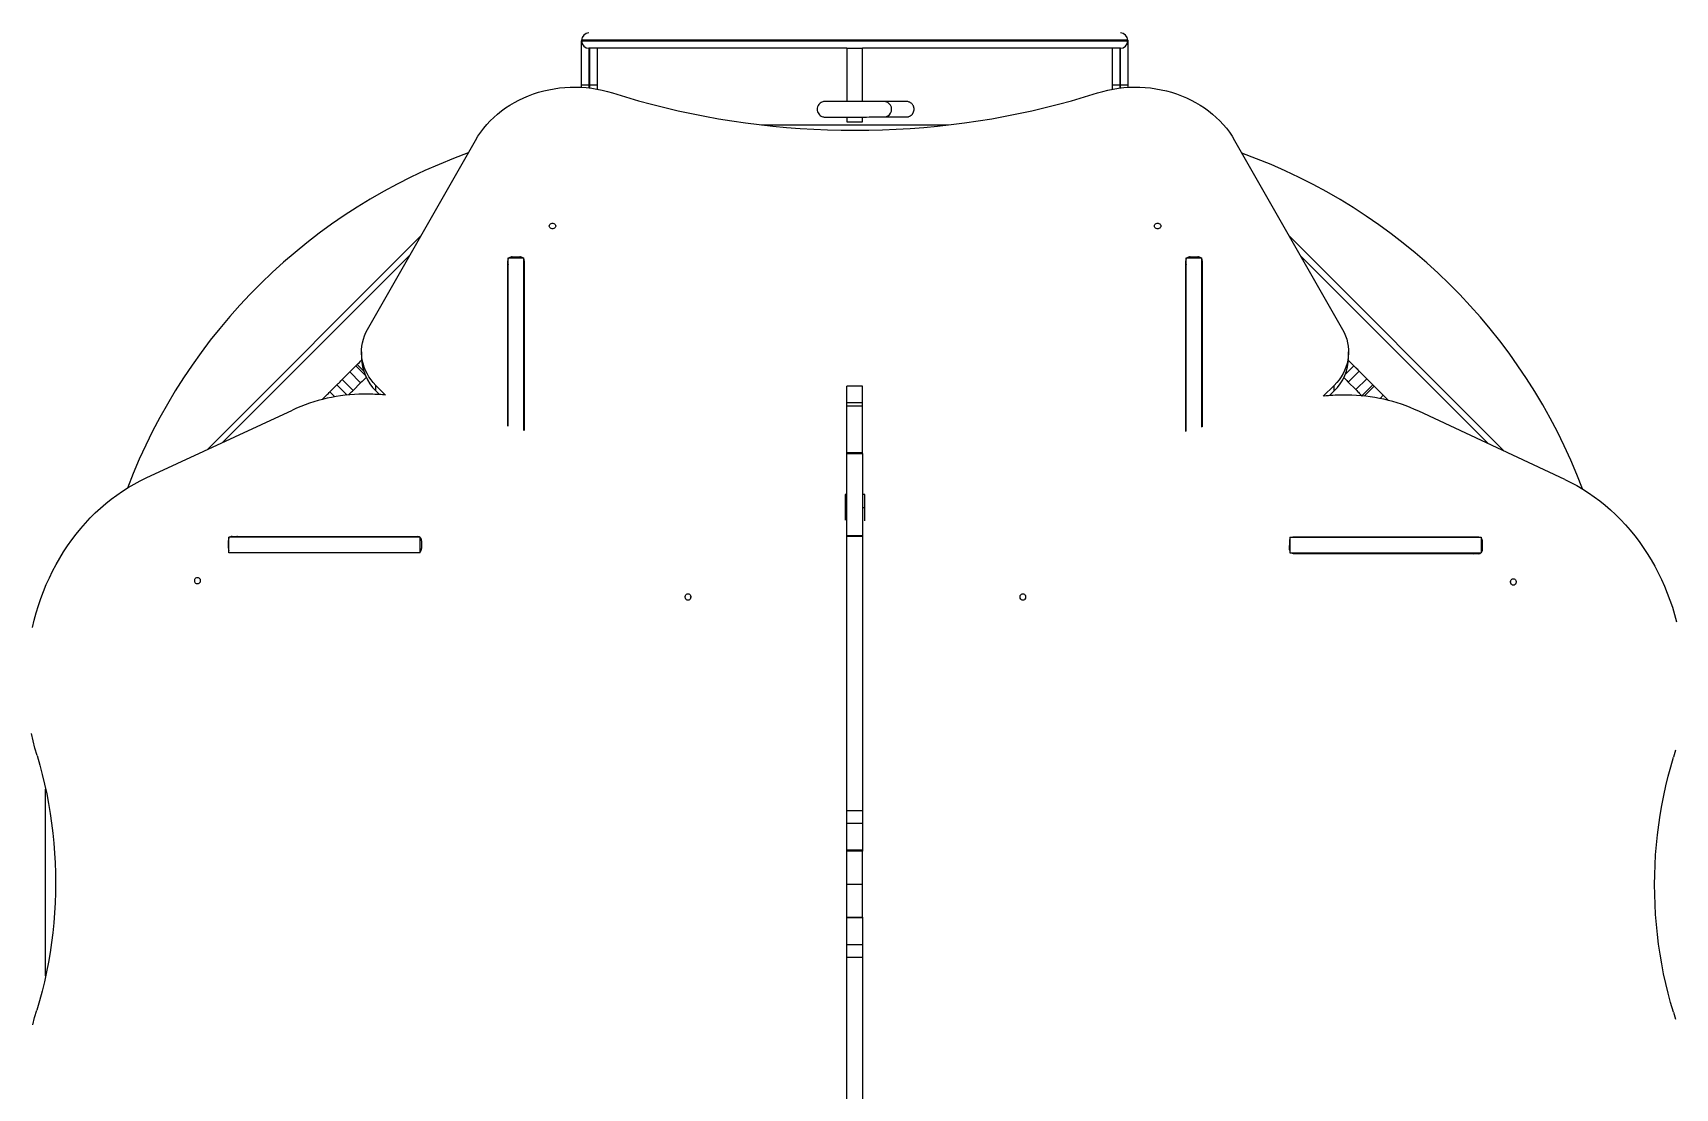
# Model space of a CAD drawing. Header units: millimetres. Extents: x -9608 to 9087, y -7864 to 6934.
# Drawn here: x -3620 to -1389, y 3698 to 5131 of the extents above; entities that cross this region are included whole.
import ezdxf

# ---------------------------------------------------------------- set-up
doc = ezdxf.new("R2010")
doc.units = ezdxf.units.MM
for name, color, linetype in [('DIKOM_ОБЪЕКТ', 7, 'Continuous'), ('DIKOM_РАЗМЕР_ЗОНА', 7, 'Continuous'), ('DIKOM_РАЗМЕР_ОБЪЕКТА', 7, 'Continuous')]:
    doc.layers.add(name, color=color, linetype=linetype)
doc.styles.add('style1', font='arial.ttf', dxfattribs={"width": 0.8})
doc.dimstyles.new('1-50', dxfattribs={"dimtxt": 300, "dimasz": 200, "dimexe": 100, "dimexo": 0, "dimgap": 100, "dimtad": 1, "dimtxsty": 'style1', "dimcen": 200, "dimclrd": 7, "dimclre": 7, "dimclrt": 7, "dimadec": 1, "dimazin": 2, "dimtfac": 1, "dimtmove": 0, "dimatfit": 2, "dimfxl": 0, "dimlwd": 25, "dimlwe": 18, "dimarcsym": 0})

# ---------------------------------------------------------------- blocks, each defined once
blk = doc.blocks.new('*D17')
at = {"layer": 'Defpoints', "color": 0, "transparency": 16777216}
for p in [(779.9, 5437.6), (-8598.7, -4942), (837.1, -4942)]:
    blk.add_point(p, dxfattribs=at)
at = {"layer": 'DIKOM_РАЗМЕР_ОБЪЕКТА', "color": 7, "lineweight": 18, "transparency": 16777216}
for p, q in [((779.9, 5437.6), (-8698.7, 5437.6)), ((837.1, -4942), (-8698.7, -4942))]:
    blk.add_line(p, q, dxfattribs=at)
at = {"layer": 'DIKOM_РАЗМЕР_ОБЪЕКТА', "color": 7, "lineweight": 25, "transparency": 16777216}
blk.add_line((-8598.7, 5237.6), (-8598.7, -4742), dxfattribs=at)
at = {"layer": 'DIKOM_РАЗМЕР_ОБЪЕКТА', "color": 7, "transparency": 16777216}
for points in [[(-8632.1, 5237.6), (-8565.4, 5237.6), (-8598.7, 5437.6)], [(-8632.1, -4742), (-8565.4, -4742), (-8598.7, -4942)]]:
    blk.add_solid(points, dxfattribs=at)
at = {"layer": 'DIKOM_РАЗМЕР_ОБЪЕКТА', "color": 7, "transparency": 16777216, "insert": (-8851.9, -261.4), "char_height": 300, "attachment_point": 5, "rotation": 90, "style": 'style1'}
blk.add_mtext('10400', dxfattribs=at)
blk = doc.blocks.new('*D18')
at = {"layer": 'Defpoints', "color": 0, "transparency": 16777216}
for p in [(-1043.2, 6929.6), (-9158.1, -6445.8), (-215.1, -6445.8)]:
    blk.add_point(p, dxfattribs=at)
at = {"layer": 'DIKOM_РАЗМЕР_ЗОНА', "color": 7, "lineweight": 18, "transparency": 16777216}
for p, q in [((-1043.2, 6929.6), (-9258.1, 6929.6)), ((-215.1, -6445.8), (-9258.1, -6445.8))]:
    blk.add_line(p, q, dxfattribs=at)
at = {"layer": 'DIKOM_РАЗМЕР_ЗОНА', "color": 7, "lineweight": 25, "transparency": 16777216}
blk.add_line((-9158.1, 6729.6), (-9158.1, -6245.8), dxfattribs=at)
at = {"layer": 'DIKOM_РАЗМЕР_ЗОНА', "color": 7, "transparency": 16777216}
for points in [[(-9191.5, 6729.6), (-9124.8, 6729.6), (-9158.1, 6929.6)], [(-9191.5, -6245.8), (-9124.8, -6245.8), (-9158.1, -6445.8)]]:
    blk.add_solid(points, dxfattribs=at)
at = {"layer": 'DIKOM_РАЗМЕР_ЗОНА', "color": 7, "transparency": 16777216, "insert": (-9411.4, -257.2), "char_height": 300, "attachment_point": 5, "rotation": 90, "style": 'style1'}
blk.add_mtext('13400', dxfattribs=at)

msp = doc.modelspace()

# ---------------------------------------------------------------- linework, layer by layer
at = {"layer": 'DIKOM_ОБЪЕКТ', "color": 7, "linetype": 'Continuous', "lineweight": 15}
for p, q in [((-2132.352, 5121.494), (-2874.356, 5121.494)), ((-2874.356, 5121.494), (-2874.356, 5120.494)), ((-2874.356, 5060.494), (-2874.356, 5120.494)), ((-2874.356, 5120.494), (-2132.352, 5120.494)), ((-2864.346, 5110.494), (-2864.346, 5060.494)), ((-2513.852, 5110.494), (-2864.346, 5110.494)), ((-2863.355, 5060.494), (-2863.355, 5110.494)), ((-2853.345, 5110.494), (-2853.345, 5060.494)), ((-2513.852, 5110.494), (-2513.852, 5038.258)), ((-2513.852, 5110.494), (-2492.856, 5110.494)), ((-2492.856, 5038.278), (-2492.856, 5110.494)), ((-2142.346, 5110.494), (-2492.856, 5110.494)), ((-2153.348, 5060.494), (-2153.348, 5110.494)), ((-2143.353, 5110.494), (-2143.353, 5060.494)), ((-2142.346, 5060.494), (-2142.346, 5110.494)), ((-2132.352, 5121.494), (-2132.352, 5120.494)), ((-2132.352, 5120.494), (-2132.352, 5060.494)), ((-2864.346, 5060.494), (-2874.356, 5060.494)), ((-2874.356, 5057.522), (-2874.356, 5060.494)), ((-2863.355, 5060.494), (-2864.346, 5060.494)), ((-2864.346, 5060.494), (-2864.346, 5056.669)), ((-2853.345, 5060.494), (-2863.355, 5060.494)), ((-2863.355, 5056.552), (-2863.355, 5060.494)), ((-2853.345, 5060.494), (-2853.345, 5055.046)), ((-2143.353, 5060.494), (-2153.348, 5060.494)), ((-2153.348, 5054.874), (-2153.348, 5060.494)), ((-2142.346, 5060.494), (-2143.353, 5060.494)), ((-2143.353, 5060.494), (-2143.353, 5056.436)), ((-2132.352, 5060.494), (-2142.346, 5060.494)), ((-2142.346, 5056.559), (-2142.346, 5060.494)), ((-2132.352, 5060.494), (-2132.352, 5057.467)), ((-2629.895, 5006.494), (-2375.867, 5006.494)), ((-2513.852, 5017.165), (-2513.852, 5010.494)), ((-2513.852, 5010.494), (-2492.856, 5010.494)), ((-2492.856, 5010.494), (-2492.856, 5017.185)), ((-3165.051, 4728.708), (-3018.506, 4985.456)), ((-1987.256, 4985.456), (-1840.71, 4728.708)), ((-3092.252, 4856.244), (-3383.237, 4565.267)), ((-1621.152, 4563.418), (-1912.885, 4855.156)), ((-3107.312, 4829.883), (-3362.134, 4575.047)), ((-2974.576, 4597.413), (-2974.576, 4821.916)), ((-2973.889, 4825.813), (-2952.878, 4825.813)), ((-2973.889, 4597.221), (-2973.889, 4825.813)), ((-2968.579, 4827.112), (-2958.188, 4827.112)), ((-2968.579, 4825.813), (-2968.579, 4827.112)), ((-2958.188, 4825.813), (-2958.188, 4827.112)), ((-2952.878, 4591.481), (-2952.878, 4825.813)), ((-2952.176, 4821.916), (-2952.176, 4591.29)), ((-2053.586, 4590.137), (-2053.586, 4821.916)), ((-2052.884, 4825.813), (-2031.888, 4825.813)), ((-2052.884, 4590.327), (-2052.884, 4825.813)), ((-2047.589, 4827.112), (-2037.183, 4827.112)), ((-2047.589, 4825.813), (-2047.589, 4827.112)), ((-2037.183, 4825.813), (-2037.183, 4827.112)), ((-2031.888, 4596.01), (-2031.888, 4825.813)), ((-2031.186, 4821.916), (-2031.186, 4596.199)), ((-1642.361, 4573.315), (-1897.839, 4828.795)), ((-3173.337, 4698.006), (-3173.337, 4690.506)), ((-1832.562, 4686.517), (-1825.192, 4679.157)), ((-1832.425, 4690.506), (-1832.425, 4698.006)), ((-3199.628, 4660.569), (-3189.343, 4670.85)), ((-3189.343, 4670.85), (-3174.496, 4656.001)), ((-3181.058, 4679.136), (-3179.395, 4680.802)), ((-3181.058, 4679.136), (-3168.362, 4666.439)), ((-3179.395, 4680.802), (-3170.361, 4671.772)), ((-1825.192, 4679.157), (-1837.033, 4667.313)), ((-1818.036, 4672.003), (-1832.898, 4657.153)), ((-1818.036, 4672.003), (-1807.767, 4661.721)), ((-3216.168, 4644.024), (-3206.784, 4653.415)), ((-3216.168, 4644.024), (-3209.393, 4637.242)), ((-3206.784, 4653.415), (-3192.868, 4639.508)), ((-3199.628, 4660.569), (-3184.781, 4645.72)), ((-3184.781, 4645.72), (-3174.496, 4656.001)), ((-3162.991, 4640.622), (-3170.499, 4640.622)), ((-3140.576, 4639.413), (-3153.821, 4652.65)), ((-3153.821, 4645.15), (-3153.821, 4652.65)), ((-3148.846, 4640.177), (-3153.821, 4645.15)), ((-2492.886, 4651.732), (-2513.882, 4651.732)), ((-2513.882, 4629.501), (-2513.882, 4651.732)), ((-2492.886, 4629.501), (-2492.886, 4651.732)), ((-1851.956, 4652.65), (-1866.742, 4637.863)), ((-1851.956, 4645.15), (-1858.395, 4638.707)), ((-1851.956, 4645.15), (-1851.956, 4652.65)), ((-1832.898, 4657.153), (-1822.614, 4646.872)), ((-1807.767, 4661.721), (-1822.614, 4646.872)), ((-1799.481, 4653.435), (-1814.328, 4638.586)), ((-1797.803, 4651.77), (-1811.429, 4638.151)), ((-1799.481, 4653.435), (-1797.803, 4651.77)), ((-3465.68, 4527.045), (-3267.3, 4619.019)), ((-3226.666, 4633.526), (-3226.3, 4633.895)), ((-3226.3, 4633.895), (-3226.086, 4633.676)), ((-2513.882, 4629.501), (-2492.886, 4629.501)), ((-2513.882, 4624.842), (-2513.882, 4629.501)), ((-2513.882, 4624.842), (-2492.886, 4624.842)), ((-2513.882, 4561.681), (-2513.882, 4624.842)), ((-2492.886, 4624.842), (-2492.886, 4629.501)), ((-2492.886, 4561.681), (-2492.886, 4624.842)), ((-1834.317, 4639.318), (-1841.824, 4639.318)), ((-1814.328, 4638.586), (-1814.145, 4638.413)), ((-1785.306, 4639.273), (-1789.716, 4634.865)), ((-1785.306, 4639.273), (-1778.302, 4632.262)), ((-1538.831, 4525.005), (-1736.981, 4617.465)), ((-2513.882, 4561.681), (-2492.886, 4561.681)), ((-2513.882, 4560.212), (-2513.882, 4561.681)), ((-2513.882, 4560.212), (-2492.886, 4560.212)), ((-2513.882, 4448.103), (-2513.882, 4560.212)), ((-2492.886, 4560.212), (-2492.886, 4561.681)), ((-2492.886, 4560.212), (-2492.886, 4448.103)), ((-2513.882, 4504.26), (-2516.385, 4504.26)), ((-2516.385, 4504.26), (-2516.385, 4486.26)), ((-2516.385, 4486.26), (-2516.385, 4469.708)), ((-2513.882, 4486.26), (-2516.385, 4486.26)), ((-2489.377, 4504.26), (-2492.383, 4504.26)), ((-2492.383, 4486.26), (-2492.383, 4504.26)), ((-2489.377, 4486.26), (-2492.383, 4486.26)), ((-2492.383, 4463.577), (-2492.383, 4486.26)), ((-2489.377, 4486.26), (-2489.377, 4504.26)), ((-2489.377, 4468.708), (-2489.377, 4486.26)), ((-3354.153, 4431.627), (-3354.138, 4442.027)), ((-3353.436, 4442.027), (-3354.138, 4442.027)), ((-3353.436, 4425.26), (-3353.436, 4446.26)), ((-3093.625, 4446.26), (-3353.436, 4446.26)), ((-3348.935, 4448.018), (-3096.921, 4447.587)), ((-3093.625, 4425.26), (-3093.625, 4446.26)), ((-3091.733, 4441.578), (-3091.748, 4431.178)), ((-2492.886, 4448.103), (-2513.882, 4448.103)), ((-2513.882, 4448.103), (-2513.882, 4447.659)), ((-2513.882, 4447.659), (-2492.886, 4447.659)), ((-2513.882, 4074.79), (-2513.882, 4447.659)), ((-2492.886, 4447.659), (-2492.886, 4448.103)), ((-2492.886, 4447.659), (-2492.886, 4074.79)), ((-1912.885, 4440.651), (-1912.9, 4430.251)), ((-1912.137, 4446.26), (-1912.137, 4425.26)), ((-1912.137, 4446.26), (-1652.325, 4446.26)), ((-1663.174, 4446.431), (-1907.925, 4446.64)), ((-1655.667, 4446.431), (-1907.681, 4446.647)), ((-1663.174, 4446.431), (-1655.667, 4446.431)), ((-1652.325, 4446.26), (-1652.325, 4425.26)), ((-1652.325, 4440.427), (-1650.479, 4440.427)), ((-1650.494, 4430.027), (-1650.479, 4440.427)), ((-3353.436, 4431.627), (-3354.153, 4431.627)), ((-3093.625, 4425.26), (-3353.436, 4425.26)), ((-3096.875, 4425.187), (-3139.523, 4425.26)), ((-3096.6, 4425.199), (-3132.031, 4425.26)), ((-3096.127, 4425.26), (-3096.875, 4425.187)), ((-1912.137, 4425.26), (-1652.325, 4425.26)), ((-1907.773, 4424.247), (-1655.682, 4424.031)), ((-1652.325, 4430.027), (-1650.494, 4430.027)), ((-3602.414, 3850.598), (-3602.414, 4104.405)), ((-2492.886, 4074.79), (-2513.882, 4074.79)), ((-2513.882, 4057.7), (-2513.882, 4074.79)), ((-2492.886, 4074.79), (-2492.886, 4057.7)), ((-2492.886, 4057.7), (-2513.882, 4057.7)), ((-2513.882, 4021.216), (-2513.882, 4057.7)), ((-2492.886, 4057.7), (-2492.886, 4021.216)), ((-2492.886, 4021.216), (-2513.882, 4021.216)), ((-2513.882, 4020.055), (-2513.882, 4021.216)), ((-2492.886, 4020.055), (-2513.882, 4020.055)), ((-2513.882, 3975.26), (-2513.882, 4020.055)), ((-2492.886, 4021.216), (-2492.886, 4020.055)), ((-2492.886, 3975.26), (-2492.886, 4020.055)), ((-2513.882, 3975.26), (-2492.886, 3975.26)), ((-2513.882, 3930.465), (-2513.882, 3975.26)), ((-2492.886, 3930.465), (-2492.886, 3975.26)), ((-2513.882, 3930.465), (-2492.886, 3930.465)), ((-2513.882, 3929.304), (-2513.882, 3930.465)), ((-2492.886, 3929.304), (-2513.882, 3929.304)), ((-2513.882, 3892.82), (-2513.882, 3929.304)), ((-2492.886, 3930.465), (-2492.886, 3929.304)), ((-2492.886, 3929.304), (-2492.886, 3892.82)), ((-2492.886, 3892.82), (-2513.882, 3892.82)), ((-2513.882, 3875.73), (-2513.882, 3892.82)), ((-2492.886, 3892.82), (-2492.886, 3875.73)), ((-2492.886, 3875.73), (-2513.882, 3875.73)), ((-2513.882, 3502.861), (-2513.882, 3875.73)), ((-2492.886, 3875.73), (-2492.886, 3502.861))]:
    msp.add_line(p, q, dxfattribs=at)
at = {"layer": 'DIKOM_ОБЪЕКТ', "color": 7, "linetype": 'Continuous', "lineweight": 15, "flags": 128}
for points in [[(-3018.506, 4985.456), (-3015.103, 4991.065), (-3011.395, 4996.524), (-3007.367, 5001.82), (-3003.064, 5006.94), (-2998.471, 5011.872), (-2993.604, 5016.604), (-2988.477, 5021.125), (-2983.106, 5025.424), (-2977.506, 5029.492), (-2971.661, 5033.317), (-2965.634, 5036.892), (-2959.393, 5040.208), (-2952.985, 5043.256), (-2946.408, 5046.03), (-2939.679, 5048.523), (-2932.828, 5050.729), (-2925.855, 5052.643), (-2918.774, 5054.261), (-2911.618, 5055.577), (-2904.401, 5056.59), (-2897.122, 5057.297), (-2889.829, 5057.696), (-2882.504, 5057.786), (-2875.195, 5057.567), (-2867.917, 5057.04), (-2860.654, 5056.205), (-2853.467, 5055.066), (-2846.341, 5053.624), (-2839.307, 5051.882), (-2832.379, 5049.846)], [(-2832.379, 5049.846), (-2814.771, 5044.421), (-2797.04, 5039.295), (-2779.202, 5034.47), (-2761.258, 5029.948), (-2743.222, 5025.729), (-2725.095, 5021.817), (-2706.876, 5018.212), (-2688.58, 5014.916), (-2670.209, 5011.93), (-2651.776, 5009.256), (-2633.298, 5006.893), (-2614.758, 5004.844), (-2596.173, 5003.109), (-2577.557, 5001.688), (-2558.911, 5000.583), (-2540.25, 4999.793), (-2521.573, 4999.319), (-2502.881, 4999.161), (-2484.189, 4999.319), (-2465.512, 4999.793), (-2446.851, 5000.583), (-2428.204, 5001.688), (-2409.589, 5003.109), (-2391.019, 5004.844), (-2372.479, 5006.893), (-2353.986, 5009.256), (-2335.553, 5011.93), (-2317.197, 5014.916), (-2298.886, 5018.212), (-2280.682, 5021.817), (-2262.54, 5025.729), (-2244.504, 5029.948), (-2226.559, 5034.47), (-2208.722, 5039.295), (-2190.991, 5044.421), (-2173.383, 5049.846)], [(-2173.383, 5049.846), (-2166.455, 5051.882), (-2159.421, 5053.624), (-2152.31, 5055.066), (-2145.108, 5056.205), (-2137.86, 5057.04), (-2130.566, 5057.567), (-2123.257, 5057.786), (-2115.933, 5057.696), (-2108.64, 5057.297), (-2101.361, 5056.59), (-2094.144, 5055.577), (-2086.987, 5054.261), (-2079.923, 5052.643), (-2072.949, 5050.729), (-2066.083, 5048.523), (-2059.354, 5046.03), (-2052.777, 5043.256), (-2046.368, 5040.208), (-2040.143, 5036.892), (-2034.1, 5033.317), (-2028.272, 5029.492), (-2022.656, 5025.424), (-2017.285, 5021.125), (-2012.158, 5016.604), (-2007.291, 5011.872), (-2002.698, 5006.94), (-1998.395, 5001.82), (-1994.382, 4996.524), (-1990.659, 4991.065), (-1987.256, 4985.456)], [(-2463.773, 5038.306), (-2463.956, 5038.306), (-2464.49, 5038.306), (-2465.39, 5038.305), (-2466.626, 5038.304), (-2468.213, 5038.302), (-2470.12, 5038.3), (-2472.333, 5038.298), (-2474.82, 5038.296), (-2477.567, 5038.293), (-2480.573, 5038.29), (-2483.762, 5038.287), (-2487.149, 5038.284), (-2490.689, 5038.28), (-2494.336, 5038.277), (-2498.074, 5038.273), (-2501.859, 5038.27), (-2505.673, 5038.266), (-2509.457, 5038.262), (-2513.196, 5038.259), (-2516.858, 5038.255), (-2520.383, 5038.252), (-2523.77, 5038.248), (-2526.975, 5038.245), (-2529.965, 5038.242), (-2532.712, 5038.24), (-2535.214, 5038.237), (-2537.412, 5038.235), (-2539.319, 5038.233), (-2540.906, 5038.232), (-2542.142, 5038.231), (-2543.042, 5038.23), (-2543.591, 5038.229), (-2543.774, 5038.229)], [(-2543.744, 5017.136), (-2543.561, 5017.136), (-2543.027, 5017.136), (-2542.126, 5017.137), (-2540.875, 5017.138), (-2539.304, 5017.14), (-2537.396, 5017.142), (-2535.184, 5017.144), (-2532.697, 5017.146), (-2529.935, 5017.149), (-2526.944, 5017.152), (-2523.755, 5017.155), (-2520.367, 5017.158), (-2516.827, 5017.162), (-2513.181, 5017.165), (-2509.442, 5017.169), (-2505.658, 5017.172), (-2501.843, 5017.176), (-2498.059, 5017.18), (-2494.321, 5017.183), (-2490.659, 5017.187), (-2487.134, 5017.19), (-2483.746, 5017.194), (-2480.542, 5017.197), (-2477.551, 5017.2), (-2474.805, 5017.202), (-2472.302, 5017.205), (-2470.09, 5017.207), (-2468.198, 5017.209), (-2466.611, 5017.21), (-2465.375, 5017.211), (-2464.475, 5017.212), (-2463.925, 5017.213), (-2463.742, 5017.213)], [(-2909.482, 4869.114), (-2909.665, 4868.041), (-2910.184, 4867.054), (-2911.008, 4866.235), (-2912.061, 4865.648), (-2913.251, 4865.343), (-2914.502, 4865.343), (-2915.707, 4865.648), (-2916.76, 4866.235), (-2917.584, 4867.054), (-2918.103, 4868.041), (-2918.286, 4869.114), (-2918.103, 4870.188), (-2917.584, 4871.174), (-2916.76, 4871.994), (-2915.707, 4872.581), (-2914.502, 4872.886), (-2913.251, 4872.886), (-2912.061, 4872.581), (-2911.008, 4871.994), (-2910.184, 4871.174), (-2909.665, 4870.188), (-2909.482, 4869.114)], [(-2087.476, 4869.114), (-2087.659, 4868.041), (-2088.178, 4867.054), (-2089.001, 4866.235), (-2090.054, 4865.648), (-2091.26, 4865.343), (-2092.511, 4865.343), (-2093.716, 4865.648), (-2094.769, 4866.235), (-2095.578, 4867.054), (-2096.097, 4868.041), (-2096.28, 4869.114), (-2096.097, 4870.188), (-2095.578, 4871.174), (-2094.769, 4871.994), (-2093.716, 4872.581), (-2092.511, 4872.886), (-2091.26, 4872.886), (-2090.054, 4872.581), (-2089.001, 4871.994), (-2088.178, 4871.174), (-2087.659, 4870.188), (-2087.476, 4869.114)], [(-3153.821, 4652.65), (-3157.285, 4656.368), (-3160.443, 4660.284), (-3163.281, 4664.38), (-3165.799, 4668.636), (-3167.966, 4673.031), (-3169.766, 4677.546), (-3171.216, 4682.157), (-3172.299, 4686.844), (-3173.001, 4691.585), (-3173.322, 4696.355), (-3173.261, 4701.134), (-3172.818, 4705.897), (-3172.009, 4710.624), (-3170.819, 4715.29), (-3169.247, 4719.874), (-3167.325, 4724.353), (-3165.051, 4728.708)], [(-1840.71, 4728.708), (-1838.437, 4724.353), (-1836.514, 4719.874), (-1834.958, 4715.29), (-1833.768, 4710.624), (-1832.944, 4705.897), (-1832.501, 4701.134), (-1832.44, 4696.355), (-1832.761, 4691.585), (-1833.463, 4686.844), (-1834.546, 4682.157), (-1835.996, 4677.546), (-1837.796, 4673.031), (-1839.963, 4668.636), (-1842.481, 4664.38), (-1845.319, 4660.284), (-1848.477, 4656.368), (-1851.956, 4652.65)], [(-3189.343, 4670.85), (-3188.153, 4672.037), (-3186.978, 4673.208), (-3185.849, 4674.35), (-3184.75, 4675.448), (-3183.713, 4676.488), (-3182.736, 4677.457), (-3181.851, 4678.344), (-3181.058, 4679.136)], [(-1838.91, 4663.174), (-1838.483, 4662.744), (-1837.628, 4661.888), (-1836.728, 4660.99), (-1835.797, 4660.06), (-1834.836, 4659.105), (-1833.875, 4658.134), (-1832.898, 4657.153)], [(-1825.192, 4679.157), (-1824.445, 4678.403), (-1823.636, 4677.594), (-1822.781, 4676.737), (-1821.881, 4675.84), (-1820.95, 4674.909), (-1819.989, 4673.954), (-1819.028, 4672.983), (-1818.036, 4672.003)], [(-3226.3, 4633.895), (-3224.912, 4635.277), (-3223.538, 4636.651), (-3222.195, 4638.004), (-3220.868, 4639.324), (-3219.601, 4640.598), (-3218.381, 4641.814), (-3217.236, 4642.959), (-3216.168, 4644.024)], [(-3206.784, 4653.415), (-3206.021, 4654.169), (-3205.212, 4654.978), (-3204.358, 4655.835), (-3203.458, 4656.732), (-3202.527, 4657.662), (-3201.581, 4658.617), (-3200.604, 4659.589), (-3199.628, 4660.569)], [(-3190.793, 4639.706), (-3190.366, 4640.129), (-3189.511, 4640.985), (-3188.611, 4641.883), (-3187.68, 4642.813), (-3186.734, 4643.768), (-3185.757, 4644.74), (-3184.781, 4645.72)], [(-1822.614, 4646.872), (-1821.423, 4645.686), (-1820.248, 4644.514), (-1819.104, 4643.373), (-1818.005, 4642.275), (-1816.968, 4641.235), (-1816.007, 4640.265), (-1815.121, 4639.379), (-1814.328, 4638.586)], [(-1807.767, 4661.721), (-1806.577, 4660.535), (-1805.402, 4659.364), (-1804.257, 4658.222), (-1803.159, 4657.124), (-1802.121, 4656.084), (-1801.16, 4655.114), (-1800.259, 4654.228), (-1799.481, 4653.435)], [(-1797.803, 4651.77), (-1796.628, 4650.584), (-1795.285, 4649.244), (-1793.805, 4647.772), (-1792.233, 4646.19), (-1790.555, 4644.523), (-1788.831, 4642.796), (-1787.076, 4641.037), (-1785.306, 4639.273)], [(-3620.374, 4323.85), (-3617.978, 4333.866), (-3615.262, 4343.78), (-3612.271, 4353.58), (-3608.975, 4363.254), (-3605.389, 4372.791), (-3601.514, 4382.178), (-3597.379, 4391.405), (-3592.954, 4400.461), (-3588.269, 4409.334), (-3583.31, 4418.015), (-3578.107, 4426.492), (-3572.644, 4434.755), (-3566.937, 4442.795), (-3560.986, 4450.602), (-3554.822, 4458.167), (-3548.413, 4465.48), (-3541.806, 4472.533), (-3534.985, 4479.316), (-3527.966, 4485.823), (-3520.749, 4492.045), (-3513.348, 4497.975), (-3505.795, 4503.606), (-3498.059, 4508.93), (-3490.17, 4513.942), (-3482.144, 4518.636), (-3473.965, 4523.005), (-3465.68, 4527.045)], [(-1538.831, 4525.005), (-1530.545, 4520.944), (-1522.382, 4516.555), (-1514.356, 4511.841), (-1506.482, 4506.81), (-1498.761, 4501.467), (-1491.208, 4495.818), (-1483.823, 4489.87), (-1476.621, 4483.63), (-1469.617, 4477.107), (-1462.811, 4470.307), (-1456.204, 4463.238), (-1449.826, 4455.91), (-1443.662, 4448.331), (-1437.741, 4440.51), (-1432.05, 4432.457), (-1426.602, 4424.181), (-1421.414, 4415.692), (-1416.47, 4407.001), (-1411.801, 4398.117), (-1407.391, 4389.052), (-1403.272, 4379.816), (-1399.426, 4370.42), (-1395.856, 4360.876), (-1392.575, 4351.195), (-1389.6, 4341.389), (-1386.914, 4331.47)], [(-3352.612, 4446.26), (-3352.612, 4446.267), (-3351.819, 4447.012), (-3350.919, 4447.565), (-3349.942, 4447.904), (-3348.935, 4448.018)], [(-3345.12, 4446.26), (-3345.105, 4446.267), (-3344.327, 4447.012), (-3343.427, 4447.565), (-3342.45, 4447.904), (-3341.779, 4448.006)], [(-1909.528, 4446.26), (-1908.704, 4446.532), (-1907.681, 4446.647)], [(-1663.174, 4446.431), (-1662.152, 4446.315), (-1661.939, 4446.26)], [(-1655.667, 4446.431), (-1654.66, 4446.315), (-1654.446, 4446.26)], [(-3396.207, 4391.798), (-3395.123, 4391.618), (-3394.147, 4391.096), (-3393.323, 4390.275), (-3392.743, 4389.22), (-3392.438, 4388.018), (-3392.438, 4386.766), (-3392.743, 4385.564), (-3393.338, 4384.512), (-3394.147, 4383.693), (-3395.139, 4383.175), (-3396.222, 4382.998), (-3397.29, 4383.178), (-3398.267, 4383.7), (-3399.091, 4384.522), (-3399.67, 4385.576), (-3399.976, 4386.778), (-3399.976, 4388.031), (-3399.67, 4389.232), (-3399.091, 4390.285), (-3398.267, 4391.103), (-3397.275, 4391.622), (-3396.207, 4391.798)], [(-1608.517, 4381.29), (-1609.586, 4381.47), (-1610.577, 4381.991), (-1611.401, 4382.812), (-1611.981, 4383.866), (-1612.286, 4385.068), (-1612.286, 4386.32), (-1611.981, 4387.521), (-1611.386, 4388.574), (-1610.577, 4389.394), (-1609.586, 4389.913), (-1608.517, 4390.09), (-1607.434, 4389.911), (-1606.458, 4389.39), (-1605.634, 4388.569), (-1605.038, 4387.515), (-1604.733, 4386.313), (-1604.749, 4385.061), (-1605.054, 4383.86), (-1605.634, 4382.807), (-1606.458, 4381.987), (-1607.449, 4381.468), (-1608.517, 4381.29)], [(-2729.871, 4369.659), (-2728.803, 4369.479), (-2727.811, 4368.957), (-2726.987, 4368.136), (-2726.407, 4367.081), (-2726.102, 4365.879), (-2726.102, 4364.627), (-2726.407, 4363.425), (-2727.002, 4362.373), (-2727.826, 4361.554), (-2728.803, 4361.036), (-2729.886, 4360.859), (-2730.954, 4361.039), (-2731.946, 4361.561), (-2732.755, 4362.383), (-2733.35, 4363.437), (-2733.655, 4364.639), (-2733.655, 4365.892), (-2733.334, 4367.093), (-2732.755, 4368.145), (-2731.931, 4368.964), (-2730.939, 4369.483), (-2729.871, 4369.659)], [(-2726.132, 4364.479), (-2726.147, 4364.634), (-2726.193, 4365.266)], [(-2274.884, 4360.86), (-2275.967, 4361.039), (-2276.944, 4361.56), (-2277.768, 4362.381), (-2278.348, 4363.435), (-2278.653, 4364.637), (-2278.653, 4365.889), (-2278.348, 4367.091), (-2277.768, 4368.144), (-2276.944, 4368.963), (-2275.952, 4369.483), (-2274.884, 4369.66), (-2273.816, 4369.481), (-2272.824, 4368.96), (-2272, 4368.139), (-2271.42, 4367.085), (-2271.115, 4365.883), (-2271.115, 4364.631), (-2271.42, 4363.429), (-2272, 4362.376), (-2272.824, 4361.557), (-2273.816, 4361.037), (-2274.884, 4360.86)], [(-3614.179, 4149.816), (-3616.986, 4159.689), (-3619.504, 4169.669), (-3621.732, 4179.743)], [(-3614.179, 4149.816), (-3610.44, 4136.954), (-3607.007, 4123.985), (-3603.864, 4110.917), (-3601.025, 4097.759), (-3598.462, 4084.521), (-3596.219, 4071.21), (-3594.266, 4057.837), (-3592.603, 4044.409), (-3591.26, 4030.937), (-3590.207, 4017.429), (-3589.459, 4003.893), (-3589.017, 3990.34), (-3588.879, 3976.779), (-3589.047, 3963.218), (-3589.52, 3949.666), (-3590.298, 3936.134), (-3591.382, 3922.629), (-3592.77, 3909.16), (-3594.449, 3895.738), (-3596.433, 3882.371), (-3598.721, 3869.068), (-3601.315, 3855.838), (-3604.184, 3842.689), (-3607.358, 3829.631), (-3610.822, 3816.673), (-3614.59, 3803.823)], [(-1388.196, 4157.317), (-1391.034, 4147.453)], [(-1391.232, 3801.459), (-1394.971, 3814.318), (-1398.404, 3827.284), (-1401.563, 3840.349), (-1404.416, 3853.505), (-1406.979, 3866.741), (-1409.238, 3880.049), (-1411.206, 3893.421), (-1412.869, 3906.847), (-1414.227, 3920.319), (-1415.28, 3933.826), (-1416.028, 3947.361), (-1416.486, 3960.913), (-1416.623, 3974.475), (-1416.47, 3988.036), (-1415.997, 4001.588), (-1415.234, 4015.121), (-1414.166, 4028.627), (-1412.793, 4042.096), (-1411.115, 4055.52), (-1409.131, 4068.889), (-1406.857, 4082.194), (-1404.279, 4095.426), (-1401.41, 4108.577), (-1398.251, 4121.638), (-1394.788, 4134.599), (-1391.034, 4147.453)], [(-3619.977, 3783.99), (-3617.429, 3793.96), (-3614.59, 3803.823)], [(-1391.232, 3801.459), (-1388.409, 3791.588)]]:
    msp.add_lwpolyline(points, dxfattribs=at)
at = {"layer": 'DIKOM_ОБЪЕКТ', "color": 7, "linetype": 'Continuous', "lineweight": 15}
for centre, radius, start, end in [((-2864.35, 5121.494), 10, 90, 180), ((-2142.35, 5121.494), 10, 0, 90), ((-2864.35, 5120.494), 10, 180, 270), ((-2142.35, 5120.494), 10, 270, 0), ((-2463.721, 5027.76), 10.547, 269.887273, 90.278517), ((-2765.627, 4237.772), 776.312, 109.776736, 159.223056), ((-2240.839, 4237.768), 776.312, 20.683626, 70.153776), ((-2913.884, 4860.172), 5.251, 81.393586, 98.606414), ((-2091.885, 4860.446), 4.98, 81.009872, 98.990128), ((-2969.715, 4821.86), 4.861, 149.167502, 179.34507), ((-2968.659, 4820.65), 6.463, 89.287671, 126.97273), ((-2958.108, 4820.65), 6.463, 53.02727, 90.712329), ((-2956.921, 4821.868), 4.745, 0.584451, 31.566911), ((-2048.841, 4821.868), 4.745, 148.433089, 179.415549), ((-2047.627, 4820.521), 6.591, 89.66807, 126.592331), ((-2037.102, 4820.65), 6.463, 53.02727, 90.712329), ((-2035.738, 4821.923), 4.552, 359.909978, 32.241384), ((-2969.715, 4814.36), 4.861, 149.168488, 179.344085), ((-2956.921, 4814.367), 4.745, 0.585328, 31.566034), ((-2048.841, 4814.367), 4.745, 148.433966, 179.414672), ((-2035.738, 4814.423), 4.552, 359.910931, 32.24043), ((-3244.247, 4751.921), 96.248, 312.361293, 317.548752), ((-3109.445, 4691.121), 63.895, 180.551785, 226.011393), ((-1896.616, 4691.265), 64.196, 314.081895, 359.322403), ((-2953.881, 4442.701), 306.868, 133.98835, 135.965935), ((-3170.092, 4411.124), 229.498, 90.10146, 115.06006), ((-3163.007, 4415.077), 225.545, 84.650815, 89.99615), ((-1841.829, 4414.37), 224.948, 89.998893, 96.092763), ((-1834.817, 4409.388), 229.93, 64.817606, 89.875442), ((-3347.374, 4442.028), 6.765, 153.668189, 180.006711), ((-3097.367, 4441.958), 5.647, 356.147488, 85.466343), ((-1906.012, 4440.636), 6.872, 153.024684, 179.872186), ((-1656.99, 4440.476), 6.511, 359.56452, 44.240869), ((-3347.248, 4431.646), 6.905, 180.158549, 206.344891), ((-3098.007, 4431.035), 6.26, 314.422586, 1.302579), ((-1905.952, 4430.293), 6.948, 180.347384, 207.104304), ((-1907.681, 4428.897), 4.651, 231.440376, 268.872391), ((-1663.27, 4428.897), 4.871, 273.824507, 311.687176), ((-1655.715, 4428.749), 4.718, 270.393303, 312.306336), ((-1656.741, 4429.871), 6.249, 314.963941, 1.425152), ((-3388.899, 4387.398), 3.639, 167.605747, 192.394253), ((-1619.388, 4385.69), 7.175, 353.750511, 6.249489), ((-2719.001, 4365.259), 7.174, 173.749555, 186.250445), ((-2282.192, 4365.26), 3.639, 347.607346, 12.392654), ((-2282.193, 4365.26), 3.64, 347.608445, 12.391555)]:
    msp.add_arc(centre, radius, start, end, dxfattribs=at)
for points, knots in [([(-2543.774, 5038.229), (-2544.414, 5038.195), (-2545.802, 5038.121), (-2547.987, 5037.444), (-2550.294, 5036.152), (-2552.431, 5034.026), (-2553.973, 5031.106), (-2554.565, 5027.682), (-2553.973, 5024.259), (-2552.431, 5021.338), (-2550.293, 5019.216), (-2547.983, 5017.908), (-2545.792, 5017.262), (-2544.392, 5017.136), (-2543.749, 5017.136), (-2543.744, 5017.136)], [0, 0, 0, 0, 0.05784117, 0.12561791, 0.20505495, 0.29539079, 0.39476698, 0.4995391, 0.60431122, 0.70368741, 0.79402325, 0.87348602, 0.9417021, 0.99953919, 1, 1, 1, 1]), ([(-2518.811, 5038.253), (-2519.153, 5038.253), (-2519.877, 5038.252), (-2521.004, 5038.251), (-2522.22, 5038.25), (-2523.476, 5038.249), (-2524.77, 5038.247), (-2526.134, 5038.246), (-2527.521, 5038.245), (-2528.924, 5038.243), (-2530.331, 5038.242), (-2531.707, 5038.241), (-2533.015, 5038.239), (-2534.258, 5038.238), (-2535.362, 5038.237), (-2536.321, 5038.236), (-2537.065, 5038.235), (-2537.589, 5038.235), (-2537.744, 5038.235), (-2537.824, 5038.235)], [0, 0, 0, 0, 0.03230128, 0.06845449, 0.10855308, 0.14996685, 0.19488086, 0.24329723, 0.29520942, 0.350616, 0.40951597, 0.47190539, 0.53778168, 0.60714643, 0.67999718, 0.75494214, 0.83325278, 0.91493572, 1, 1, 1, 1]), ([(-2433.194, 5038.336), (-2433.201, 5038.336), (-2433.217, 5038.336), (-2433.528, 5038.335), (-2434.08, 5038.335), (-2434.799, 5038.334), (-2435.71, 5038.333), (-2436.701, 5038.332), (-2437.779, 5038.331), (-2438.883, 5038.33), (-2440.049, 5038.329), (-2441.214, 5038.328), (-2442.332, 5038.327), (-2443.456, 5038.326), (-2444.549, 5038.325), (-2445.637, 5038.324), (-2447.873, 5038.322), (-2450.743, 5038.319), (-2454.398, 5038.315), (-2457.373, 5038.312), (-2459.963, 5038.31), (-2462.005, 5038.308), (-2462.988, 5038.307), (-2463.422, 5038.307)], [0, 0, 0, 0, 0.05342251, 0.11687618, 0.17719822, 0.23439442, 0.28847469, 0.33661377, 0.38199279, 0.42461149, 0.46447766, 0.50158671, 0.53593587, 0.56753381, 0.59653928, 0.62495389, 0.65336988, 0.76500532, 0.82529328, 0.88558265, 0.94591167, 0.97614757, 1, 1, 1, 1]), ([(-2433.423, 5017.242), (-2432.934, 5017.258), (-2432.014, 5017.287), (-2430.503, 5017.578), (-2429.109, 5018.054), (-2427.821, 5018.692), (-2426.726, 5019.433), (-2425.837, 5020.211), (-2425.199, 5020.876), (-2424.789, 5021.403), (-2424.576, 5021.683), (-2424.341, 5022.069), (-2424.035, 5022.519), (-2423.649, 5023.272), (-2423.008, 5024.738), (-2422.513, 5027.056), (-2422.695, 5029.453), (-2423.1, 5030.886), (-2423.318, 5031.532), (-2423.528, 5032.079), (-2423.976, 5032.982), (-2424.745, 5034.186), (-2425.945, 5035.517), (-2427.528, 5036.741), (-2429.414, 5037.683), (-2431.504, 5038.253), (-2432.755, 5038.307), (-2433.423, 5038.336)], [0, 0, 0, 0, 0.09065616, 0.17057553, 0.23970181, 0.29811047, 0.34568615, 0.38243043, 0.40842101, 0.41748867, 0.42415267, 0.42668902, 0.43724778, 0.4457354, 0.46155762, 0.50260418, 0.54142172, 0.5587589, 0.56341452, 0.56946865, 0.58686012, 0.62190077, 0.6707438, 0.73317544, 0.80892293, 0.89788685, 1, 1, 1, 1]), ([(-2537.808, 5017.141), (-2537.731, 5017.141), (-2537.58, 5017.142), (-2537.038, 5017.142), (-2536.278, 5017.143), (-2535.324, 5017.144), (-2534.258, 5017.145), (-2533.098, 5017.146), (-2531.956, 5017.147), (-2530.874, 5017.148), (-2529.923, 5017.149), (-2528.955, 5017.15), (-2528.021, 5017.151), (-2527.143, 5017.152), (-2526.279, 5017.153), (-2525.709, 5017.153), (-2525.433, 5017.153)], [0, 0, 0, 0, 0.1116441, 0.21775849, 0.3183547, 0.41344053, 0.50301586, 0.58708337, 0.66564354, 0.72350319, 0.77795456, 0.82900446, 0.87664518, 0.92087337, 0.96169567, 1, 1, 1, 1]), ([(-2463.391, 5017.213), (-2463.295, 5017.213), (-2462.645, 5017.214), (-2461.401, 5017.215), (-2459.868, 5017.217), (-2458.364, 5017.218), (-2455.503, 5017.221), (-2451.815, 5017.224), (-2447.562, 5017.229), (-2444.806, 5017.231), (-2442.965, 5017.233), (-2441.831, 5017.234), (-2440.695, 5017.235), (-2439.523, 5017.236), (-2438.407, 5017.237), (-2437.291, 5017.239), (-2436.304, 5017.239), (-2435.35, 5017.24), (-2434.594, 5017.241), (-2433.936, 5017.242), (-2433.53, 5017.242), (-2433.295, 5017.242), (-2433.288, 5017.243), (-2433.286, 5017.243)], [0, 0, 0, 0, 0.00555296, 0.03750173, 0.06678317, 0.0953528, 0.12392066, 0.23612527, 0.32698831, 0.417858, 0.4480457, 0.48100493, 0.51673085, 0.55522847, 0.59649199, 0.64052815, 0.68733276, 0.73691773, 0.78928147, 0.8444345, 0.90131909, 0.96090463, 1, 1, 1, 1]), ([(-2442.212, 5017.234), (-2441.748, 5017.234), (-2440.767, 5017.235), (-2439.375, 5017.237), (-2438.013, 5017.238), (-2436.757, 5017.239), (-2435.613, 5017.24), (-2434.658, 5017.241), (-2433.875, 5017.242), (-2433.576, 5017.242), (-2433.423, 5017.242)], [0, 0, 0, 0, 0.100887684, 0.213203294, 0.331428333, 0.455550296, 0.583184546, 0.716478152, 0.855420605, 1, 1, 1, 1])]:
    msp.add_open_spline(points, degree=3, knots=knots, dxfattribs=at)

# ---------------------------------------------------------------- dimensions: what is measured, and where the dimension line sits
at = {"layer": 'DIKOM_РАЗМЕР_ЗОНА'}
dim = msp.add_linear_dim(base=(-9158.142, -6445.841), p1=(-1043.162, 6929.576), p2=(-215.074, -6445.841), angle=90, text='13400', dimstyle='1-50', dxfattribs=at)
dim.commit()
dim.dimension.update_dxf_attribs({"geometry": '*D18', "text_midpoint": (-9158.142, -257.239), "dimtype": 160})
at = {"layer": 'DIKOM_РАЗМЕР_ОБЪЕКТА'}
dim = msp.add_linear_dim(base=(-8598.733, -4942.044), p1=(779.88, 5437.622), p2=(837.115, -4942.044), angle=90, text='10400', dimstyle='1-50', dxfattribs=at)
dim.commit()
dim.dimension.update_dxf_attribs({"geometry": '*D17', "text_midpoint": (-8598.733, -261.45), "dimtype": 160})

doc.saveas('drawing.dxf')
